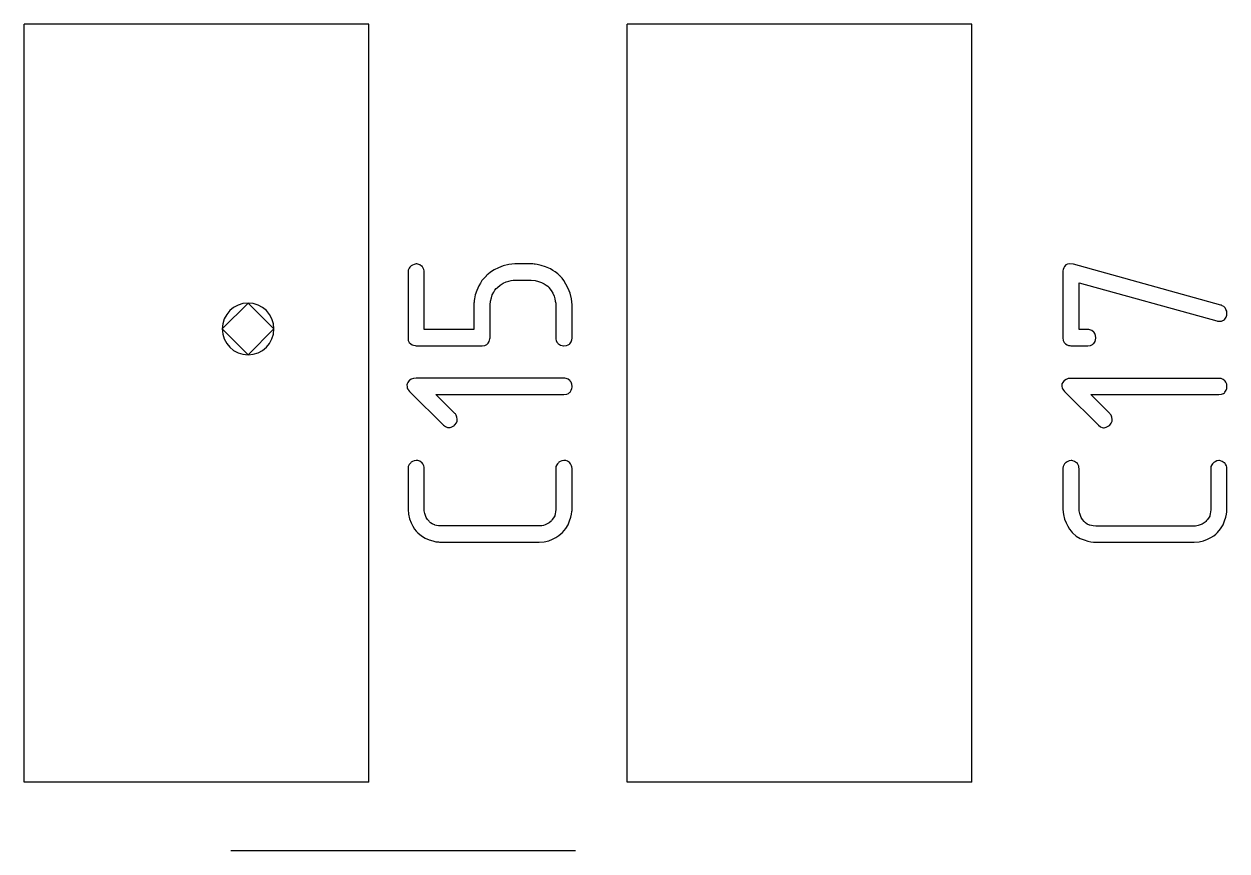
# Model space of a CAD drawing. Header units: inches. Extents: x 0 to 594, y -420 to 0.
# Drawn here: x 188.4 to 195.38, y -85.86 to -81.06 of the extents above; entities that cross this region are included whole.
import ezdxf

# ---------------------------------------------------------------- set-up
doc = ezdxf.new("R2010")
doc.units = ezdxf.units.IN
doc.header["$MEASUREMENT"] = 0

msp = doc.modelspace()

# ---------------------------------------------------------------- linework, layer by layer
at = {"color": 18, "true_color": 0x000000}
for p, q in [((190.4004, -81.0631), (188.4004, -81.0631)), ((188.4004, -85.4631), (188.4004, -81.0631)), ((190.4004, -85.4631), (190.4004, -81.0631)), ((193.9004, -81.0631), (191.9004, -81.0631)), ((191.9004, -85.4631), (191.9004, -81.0631)), ((193.9004, -85.4631), (193.9004, -81.0631)), ((190.6296, -82.492), (190.6282, -82.5004)), ((190.6352, -82.4807), (190.6296, -82.492)), ((190.638, -82.4751), (190.6352, -82.4807)), ((190.6437, -82.4694), (190.638, -82.4751)), ((190.6465, -82.4666), (190.6437, -82.4694)), ((190.6535, -82.4624), (190.6465, -82.4666)), ((190.6634, -82.4581), (190.6535, -82.4624)), ((190.6761, -82.4553), (190.6634, -82.4581)), ((190.6789, -82.4553), (190.6761, -82.4553)), ((190.686, -82.4567), (190.6789, -82.4553)), ((190.6958, -82.461), (190.686, -82.4567)), ((190.7071, -82.468), (190.6958, -82.461)), ((190.7099, -82.4694), (190.7071, -82.468)), ((190.7142, -82.4765), (190.7099, -82.4694)), ((190.7198, -82.4877), (190.7142, -82.4765)), ((190.7212, -82.4948), (190.7198, -82.4877)), ((190.7226, -82.5033), (190.7212, -82.4948)), ((191.1272, -82.4906), (191.1075, -82.5033)), ((191.1526, -82.4779), (191.1272, -82.4906)), ((191.1808, -82.4666), (191.1526, -82.4779)), ((191.2132, -82.4581), (191.1808, -82.4666)), ((191.2301, -82.4567), (191.2132, -82.4581)), ((191.2484, -82.4553), (191.2301, -82.4567)), ((191.3429, -82.4553), (191.2484, -82.4553)), ((191.3443, -82.4553), (191.3429, -82.4553)), ((191.3471, -82.4553), (191.3443, -82.4553)), ((191.3527, -82.4553), (191.3471, -82.4553)), ((191.3598, -82.4567), (191.3527, -82.4553)), ((191.3668, -82.4567), (191.3598, -82.4567)), ((191.3767, -82.4595), (191.3668, -82.4567)), ((191.4007, -82.4638), (191.3767, -82.4595)), ((191.426, -82.4722), (191.4007, -82.4638)), ((191.4542, -82.4849), (191.426, -82.4722)), ((191.4683, -82.4934), (191.4542, -82.4849)), ((191.4824, -82.5018), (191.4683, -82.4934)), ((194.4296, -82.487), (194.4282, -82.4955)), ((194.4324, -82.4786), (194.4296, -82.487)), ((194.438, -82.4701), (194.4324, -82.4786)), ((194.4451, -82.4617), (194.438, -82.4701)), ((194.4549, -82.456), (194.4451, -82.4617)), ((194.4676, -82.4546), (194.4549, -82.456)), ((194.4888, -82.4574), (194.4676, -82.4546)), ((195.3445, -82.6957), (194.4888, -82.4574)), ((190.6282, -82.5004), (190.6282, -82.8839)), ((190.6282, -82.5004), (190.6282, -82.5004)), ((190.7226, -82.8359), (190.7226, -82.5033)), ((191.0567, -82.5526), (191.0482, -82.5681)), ((191.068, -82.5399), (191.0567, -82.5526)), ((191.0807, -82.5258), (191.068, -82.5399)), ((191.0821, -82.5244), (191.0807, -82.5258)), ((191.0835, -82.523), (191.0821, -82.5244)), ((191.0877, -82.5188), (191.0835, -82.523)), ((191.0934, -82.5145), (191.0877, -82.5188)), ((191.1075, -82.5033), (191.0934, -82.5145)), ((191.1808, -82.5681), (191.1977, -82.5596)), ((191.1977, -82.5596), (191.2132, -82.5554)), ((191.2132, -82.5554), (191.2273, -82.5526)), ((191.2273, -82.5526), (191.2386, -82.5498)), ((191.2386, -82.5498), (191.2456, -82.5498)), ((191.2456, -82.5498), (191.2484, -82.5498)), ((191.2484, -82.5498), (191.3429, -82.5498)), ((191.3429, -82.5498), (191.3654, -82.5512)), ((191.3654, -82.5512), (191.3852, -82.5568)), ((191.3852, -82.5568), (191.4021, -82.5625)), ((191.4021, -82.5625), (191.4176, -82.5709)), ((191.4965, -82.5131), (191.4824, -82.5018)), ((191.5106, -82.5258), (191.4965, -82.5131)), ((191.512, -82.5272), (191.5106, -82.5258)), ((191.5135, -82.5286), (191.512, -82.5272)), ((191.5163, -82.5329), (191.5135, -82.5286)), ((191.5219, -82.5385), (191.5163, -82.5329)), ((191.5318, -82.5526), (191.5219, -82.5385)), ((191.5445, -82.5737), (191.5318, -82.5526)), ((194.4282, -82.4955), (194.4282, -82.8846)), ((194.4282, -82.4955), (194.4282, -82.4955)), ((191.0271, -82.6104), (191.0186, -82.6358)), ((191.0398, -82.5822), (191.0271, -82.6104)), ((191.0482, -82.5681), (191.0398, -82.5822)), ((191.1117, -82.6527), (191.1173, -82.6344)), ((191.1173, -82.6344), (191.1258, -82.6203)), ((191.1258, -82.6203), (191.1328, -82.6076)), ((191.1328, -82.6076), (191.1399, -82.5991)), ((191.1399, -82.5991), (191.1455, -82.5935)), ((191.1455, -82.5935), (191.1469, -82.5921)), ((191.1469, -82.5921), (191.1638, -82.578)), ((191.1638, -82.578), (191.1808, -82.5681)), ((191.4176, -82.5709), (191.4289, -82.578)), ((191.4289, -82.578), (191.4387, -82.585)), ((191.4387, -82.585), (191.4444, -82.5907)), ((191.4444, -82.5907), (191.4458, -82.5921)), ((191.4458, -82.5921), (191.4585, -82.609)), ((191.4585, -82.609), (191.4683, -82.6259)), ((191.4683, -82.6259), (191.4754, -82.6428)), ((191.5572, -82.5977), (191.5445, -82.5737)), ((191.5684, -82.6259), (191.5572, -82.5977)), ((191.5769, -82.6583), (191.5684, -82.6259)), ((194.5226, -82.8367), (194.5226, -82.566)), ((194.5226, -82.566), (195.3205, -82.7859)), ((189.7004, -82.6828), (189.5504, -82.8328)), ((189.8504, -82.8328), (189.7004, -82.6828)), ((191.0116, -82.6766), (191.0102, -82.6837)), ((191.0102, -82.6837), (191.0102, -82.8359)), ((191.0144, -82.6583), (191.0116, -82.6682)), ((191.0116, -82.6682), (191.0116, -82.6766)), ((191.0186, -82.6358), (191.0144, -82.6583)), ((191.1046, -82.6936), (191.106, -82.6724)), ((191.1046, -82.8853), (191.1046, -82.6936)), ((191.106, -82.6724), (191.1117, -82.6527)), ((191.4754, -82.6428), (191.4796, -82.6583)), ((191.4796, -82.6583), (191.4824, -82.6724)), ((191.4824, -82.6724), (191.4853, -82.6837)), ((191.4853, -82.6837), (191.4853, -82.8923)), ((191.5783, -82.6752), (191.5769, -82.6583)), ((191.5797, -82.6936), (191.5783, -82.6752)), ((191.5797, -82.8867), (191.5797, -82.6936)), ((195.3473, -82.6957), (195.3445, -82.6957)), ((195.3529, -82.6985), (195.3473, -82.6957)), ((195.3614, -82.7027), (195.3529, -82.6985)), ((195.3698, -82.7112), (195.3614, -82.7027)), ((195.3684, -82.776), (195.3755, -82.7648)), ((195.3713, -82.714), (195.3698, -82.7112)), ((195.3741, -82.7196), (195.3713, -82.714)), ((195.3783, -82.7295), (195.3741, -82.7196)), ((195.3755, -82.7648), (195.3783, -82.7535)), ((195.3797, -82.7408), (195.3783, -82.7295)), ((195.3783, -82.7535), (195.3797, -82.7436)), ((195.3797, -82.7436), (195.3797, -82.7408)), ((189.5504, -82.8328), (189.7004, -82.9828)), ((189.7004, -82.9828), (189.8504, -82.8328)), ((191.0102, -82.8359), (190.7226, -82.8359)), ((194.5705, -82.8367), (194.5226, -82.8367)), ((194.572, -82.8367), (194.5705, -82.8367)), ((194.5748, -82.8367), (194.572, -82.8367)), ((194.579, -82.8367), (194.5748, -82.8367)), ((194.5846, -82.8381), (194.579, -82.8367)), ((194.5959, -82.8423), (194.5846, -82.8381)), ((194.6072, -82.8507), (194.5959, -82.8423)), ((195.3205, -82.7859), (195.3247, -82.7873)), ((195.3247, -82.7873), (195.329, -82.7887)), ((195.329, -82.7887), (195.3332, -82.7887)), ((195.3332, -82.7887), (195.3346, -82.7887)), ((195.3346, -82.7887), (195.3487, -82.7873)), ((195.3487, -82.7873), (195.36, -82.7817)), ((195.36, -82.7817), (195.3656, -82.7774)), ((195.3656, -82.7774), (195.3684, -82.776)), ((190.6282, -82.8839), (190.6296, -82.8994)), ((190.6296, -82.8994), (190.6352, -82.9107)), ((190.6352, -82.9107), (190.6437, -82.9191)), ((191.0934, -82.9163), (191.099, -82.9064)), ((191.099, -82.9064), (191.1018, -82.898)), ((191.1018, -82.898), (191.1032, -82.8909)), ((191.1032, -82.8909), (191.1046, -82.8853)), ((191.4853, -82.8923), (191.4881, -82.8994)), ((191.4881, -82.8994), (191.4923, -82.9092)), ((191.4923, -82.9092), (191.4979, -82.9163)), ((191.567, -82.9191), (191.5741, -82.9078)), ((191.5741, -82.9078), (191.5783, -82.8966)), ((191.5783, -82.8966), (191.5797, -82.8867)), ((194.4282, -82.8846), (194.4296, -82.9001)), ((194.4296, -82.9001), (194.4352, -82.9114)), ((194.4352, -82.9114), (194.4437, -82.9198)), ((194.6086, -82.8536), (194.6072, -82.8507)), ((194.6072, -82.917), (194.6142, -82.9057)), ((194.6128, -82.8592), (194.6086, -82.8536)), ((194.6171, -82.8705), (194.6128, -82.8592)), ((194.6142, -82.9057), (194.6171, -82.8959)), ((194.6185, -82.8846), (194.6171, -82.8705)), ((194.6171, -82.8959), (194.6185, -82.8874)), ((194.6185, -82.8874), (194.6185, -82.8846)), ((190.6437, -82.9191), (190.6521, -82.9248)), ((190.6521, -82.9248), (190.6606, -82.9276)), ((190.6606, -82.9276), (190.669, -82.929)), ((190.669, -82.929), (190.6747, -82.9304)), ((190.6747, -82.9304), (190.6761, -82.9304)), ((190.6761, -82.9304), (191.0581, -82.9304)), ((191.0581, -82.9304), (191.0736, -82.929)), ((191.0736, -82.929), (191.0849, -82.9233)), ((191.0849, -82.9233), (191.0934, -82.9163)), ((191.4979, -82.9163), (191.4994, -82.9191)), ((191.4994, -82.9191), (191.5008, -82.9191)), ((191.5008, -82.9191), (191.512, -82.9262)), ((191.512, -82.9262), (191.5233, -82.929)), ((191.5233, -82.929), (191.5304, -82.9304)), ((191.5304, -82.9304), (191.5318, -82.9304)), ((191.5318, -82.9304), (191.5332, -82.9304)), ((191.5332, -82.9304), (191.5473, -82.929)), ((191.5473, -82.929), (191.5572, -82.9248)), ((191.5572, -82.9248), (191.5642, -82.9205)), ((191.5642, -82.9205), (191.567, -82.9191)), ((194.4437, -82.9198), (194.4521, -82.9255)), ((194.4521, -82.9255), (194.4606, -82.9283)), ((194.4606, -82.9283), (194.469, -82.9297)), ((194.469, -82.9297), (194.4747, -82.9311)), ((194.4747, -82.9311), (194.4761, -82.9311)), ((194.4761, -82.9311), (194.572, -82.9311)), ((194.572, -82.9311), (194.5875, -82.9283)), ((194.5875, -82.9283), (194.5987, -82.9241)), ((194.5987, -82.9241), (194.6044, -82.9198)), ((194.6044, -82.9198), (194.6072, -82.917)), ((190.6592, -83.1207), (190.6465, -83.1249)), ((190.6761, -83.1193), (190.6592, -83.1207)), ((191.5332, -83.1193), (190.6761, -83.1193)), ((191.5346, -83.1193), (191.5332, -83.1193)), ((191.5374, -83.1193), (191.5346, -83.1193)), ((191.5459, -83.1207), (191.5374, -83.1193)), ((191.5572, -83.1249), (191.5459, -83.1207)), ((194.4592, -83.1214), (194.4465, -83.1256)), ((194.4761, -83.12), (194.4592, -83.1214)), ((195.3332, -83.12), (194.4761, -83.12)), ((195.3346, -83.12), (195.3332, -83.12)), ((195.3374, -83.12), (195.3346, -83.12)), ((195.3459, -83.1214), (195.3374, -83.12)), ((195.3572, -83.1256), (195.3459, -83.1214)), ((190.6225, -83.1517), (190.6211, -83.1574)), ((190.6211, -83.1574), (190.6211, -83.1588)), ((190.6211, -83.1574), (190.6211, -83.1574)), ((190.6211, -83.1588), (190.6225, -83.1672)), ((190.6267, -83.1433), (190.6225, -83.1517)), ((190.6225, -83.1672), (190.6239, -83.1743)), ((190.6239, -83.1743), (190.6253, -83.1799)), ((190.6253, -83.1799), (190.6267, -83.1813)), ((190.6352, -83.132), (190.6267, -83.1433)), ((190.6267, -83.1813), (190.631, -83.1884)), ((190.631, -83.1884), (190.6366, -83.1954)), ((190.638, -83.1306), (190.6352, -83.132)), ((190.6465, -83.1249), (190.638, -83.1306)), ((191.5684, -83.1334), (191.5572, -83.1249)), ((191.5698, -83.1362), (191.5684, -83.1334)), ((191.5684, -83.1997), (191.5755, -83.1884)), ((191.5741, -83.1419), (191.5698, -83.1362)), ((191.5783, -83.1531), (191.5741, -83.1419)), ((191.5755, -83.1884), (191.5783, -83.1785)), ((191.5797, -83.1672), (191.5783, -83.1531)), ((191.5783, -83.1785), (191.5797, -83.1701)), ((191.5797, -83.1701), (191.5797, -83.1672)), ((194.4225, -83.1524), (194.4211, -83.1581)), ((194.4211, -83.1581), (194.4211, -83.1595)), ((194.4211, -83.1581), (194.4211, -83.1581)), ((194.4211, -83.1595), (194.4225, -83.1679)), ((194.4268, -83.144), (194.4225, -83.1524)), ((194.4225, -83.1679), (194.4239, -83.175)), ((194.4239, -83.175), (194.4253, -83.1806)), ((194.4253, -83.1806), (194.4268, -83.182)), ((194.4352, -83.1327), (194.4268, -83.144)), ((194.4268, -83.182), (194.431, -83.1891)), ((194.431, -83.1891), (194.4366, -83.1961)), ((194.438, -83.1313), (194.4352, -83.1327)), ((194.4465, -83.1256), (194.438, -83.1313)), ((195.3684, -83.1341), (195.3572, -83.1256)), ((195.3698, -83.1369), (195.3684, -83.1341)), ((195.3684, -83.2003), (195.3755, -83.1891)), ((195.3741, -83.1425), (195.3698, -83.1369)), ((195.3783, -83.1538), (195.3741, -83.1425)), ((195.3755, -83.1891), (195.3783, -83.1792)), ((195.3797, -83.1679), (195.3783, -83.1538)), ((195.3783, -83.1792), (195.3797, -83.1707)), ((195.3797, -83.1707), (195.3797, -83.1679)), ((190.6366, -83.1954), (190.6408, -83.1997)), ((190.6408, -83.1997), (190.6423, -83.2011)), ((190.6423, -83.2011), (190.834, -83.3914)), ((190.9002, -83.3237), (190.7903, -83.2138)), ((190.7903, -83.2138), (191.5332, -83.2138)), ((191.5332, -83.2138), (191.5487, -83.2109)), ((191.5487, -83.2109), (191.56, -83.2067)), ((191.56, -83.2067), (191.5656, -83.2025)), ((191.5656, -83.2025), (191.5684, -83.1997)), ((194.4366, -83.1961), (194.4408, -83.2003)), ((194.4408, -83.2003), (194.4423, -83.2018)), ((194.4423, -83.2018), (194.634, -83.3921)), ((194.7002, -83.3244), (194.5903, -83.2144)), ((194.5903, -83.2144), (195.3332, -83.2144)), ((195.3332, -83.2144), (195.3487, -83.2116)), ((195.3487, -83.2116), (195.36, -83.2074)), ((195.36, -83.2074), (195.3656, -83.2032)), ((195.3656, -83.2032), (195.3684, -83.2003)), ((190.9031, -83.3265), (190.9002, -83.3237)), ((190.9073, -83.3336), (190.9031, -83.3265)), ((194.7031, -83.3272), (194.7002, -83.3244)), ((194.7073, -83.3343), (194.7031, -83.3272)), ((190.834, -83.3914), (190.8453, -83.3998)), ((190.8453, -83.3998), (190.8565, -83.4041)), ((190.8791, -83.4027), (190.8904, -83.397)), ((190.8904, -83.397), (190.8974, -83.3928)), ((190.8974, -83.3928), (190.8988, -83.39)), ((190.8988, -83.39), (190.9002, -83.39)), ((190.9002, -83.39), (190.9087, -83.3787)), ((190.9115, -83.3449), (190.9073, -83.3336)), ((190.9087, -83.3787), (190.9129, -83.3674)), ((190.9143, -83.3575), (190.9115, -83.3449)), ((190.9129, -83.3674), (190.9143, -83.3604)), ((190.9143, -83.3604), (190.9143, -83.3575)), ((194.634, -83.3921), (194.6453, -83.4005)), ((194.6453, -83.4005), (194.6565, -83.4048)), ((194.6791, -83.4033), (194.6904, -83.3977)), ((194.6904, -83.3977), (194.6974, -83.3935)), ((194.6974, -83.3935), (194.6988, -83.3907)), ((194.6988, -83.3907), (194.7002, -83.3907)), ((194.7002, -83.3907), (194.7087, -83.3794)), ((194.7115, -83.3455), (194.7073, -83.3343)), ((194.7087, -83.3794), (194.7129, -83.3681)), ((194.7143, -83.3582), (194.7115, -83.3455)), ((194.7129, -83.3681), (194.7143, -83.3611)), ((194.7143, -83.3611), (194.7143, -83.3582)), ((190.8565, -83.4041), (190.8636, -83.4055)), ((190.8636, -83.4055), (190.865, -83.4055)), ((190.865, -83.4055), (190.8664, -83.4055)), ((190.8664, -83.4055), (190.8734, -83.4041)), ((190.8734, -83.4041), (190.8791, -83.4027)), ((194.6565, -83.4048), (194.6636, -83.4062)), ((194.6636, -83.4062), (194.665, -83.4062)), ((194.665, -83.4062), (194.6664, -83.4062)), ((194.6664, -83.4062), (194.6734, -83.4048)), ((194.6734, -83.4048), (194.6791, -83.4033)), ((190.6437, -83.6099), (190.638, -83.6155)), ((190.6465, -83.607), (190.6437, -83.6099)), ((190.6535, -83.6028), (190.6465, -83.607)), ((190.6634, -83.5986), (190.6535, -83.6028)), ((190.6761, -83.5958), (190.6634, -83.5986)), ((190.6789, -83.5958), (190.6761, -83.5958)), ((190.686, -83.5972), (190.6789, -83.5958)), ((190.6958, -83.6014), (190.686, -83.5972)), ((190.7071, -83.6084), (190.6958, -83.6014)), ((190.7099, -83.6099), (190.7071, -83.6084)), ((190.7142, -83.6169), (190.7099, -83.6099)), ((191.5008, -83.6099), (191.4951, -83.6155)), ((191.5036, -83.607), (191.5008, -83.6099)), ((191.5106, -83.6028), (191.5036, -83.607)), ((191.5205, -83.5986), (191.5106, -83.6028)), ((191.5332, -83.5958), (191.5205, -83.5986)), ((191.536, -83.5958), (191.5332, -83.5958)), ((191.5431, -83.5972), (191.536, -83.5958)), ((191.5529, -83.6014), (191.5431, -83.5972)), ((191.5642, -83.6084), (191.5529, -83.6014)), ((191.567, -83.6099), (191.5642, -83.6084)), ((191.5712, -83.6169), (191.567, -83.6099)), ((194.4437, -83.6106), (194.438, -83.6162)), ((194.4465, -83.6077), (194.4437, -83.6106)), ((194.4535, -83.6035), (194.4465, -83.6077)), ((194.4634, -83.5993), (194.4535, -83.6035)), ((194.4761, -83.5965), (194.4634, -83.5993)), ((194.4789, -83.5965), (194.4761, -83.5965)), ((194.486, -83.5979), (194.4789, -83.5965)), ((194.4958, -83.6021), (194.486, -83.5979)), ((194.5071, -83.6092), (194.4958, -83.6021)), ((194.5099, -83.6106), (194.5071, -83.6092)), ((194.5142, -83.6176), (194.5099, -83.6106)), ((195.3008, -83.6106), (195.2951, -83.6162)), ((195.3036, -83.6077), (195.3008, -83.6106)), ((195.3106, -83.6035), (195.3036, -83.6077)), ((195.3205, -83.5993), (195.3106, -83.6035)), ((195.3332, -83.5965), (195.3205, -83.5993)), ((195.336, -83.5965), (195.3332, -83.5965)), ((195.3431, -83.5979), (195.336, -83.5965)), ((195.3529, -83.6021), (195.3431, -83.5979)), ((195.3642, -83.6092), (195.3529, -83.6021)), ((195.367, -83.6106), (195.3642, -83.6092)), ((195.3713, -83.6176), (195.367, -83.6106)), ((190.6296, -83.631), (190.6282, -83.6395)), ((190.6282, -83.6395), (190.6282, -83.8805)), ((190.6282, -83.6395), (190.6282, -83.6395)), ((190.6352, -83.6197), (190.6296, -83.631)), ((190.638, -83.6155), (190.6352, -83.6197)), ((190.7198, -83.6282), (190.7142, -83.6169)), ((190.7212, -83.6352), (190.7198, -83.6282)), ((190.7226, -83.6437), (190.7212, -83.6352)), ((190.7226, -83.889), (190.7226, -83.6437)), ((191.4867, -83.631), (191.4853, -83.6395)), ((191.4853, -83.6395), (191.4853, -83.8819)), ((191.4923, -83.6211), (191.4867, -83.631)), ((191.4951, -83.6155), (191.4923, -83.6211)), ((191.5769, -83.6268), (191.5712, -83.6169)), ((191.5783, -83.6338), (191.5769, -83.6268)), ((191.5797, -83.6423), (191.5783, -83.6338)), ((191.5797, -83.8876), (191.5797, -83.6423)), ((194.4296, -83.6317), (194.4282, -83.6402)), ((194.4282, -83.6402), (194.4282, -83.8812)), ((194.4282, -83.6402), (194.4282, -83.6402)), ((194.4352, -83.6204), (194.4296, -83.6317)), ((194.438, -83.6162), (194.4352, -83.6204)), ((194.5198, -83.6289), (194.5142, -83.6176)), ((194.5212, -83.6359), (194.5198, -83.6289)), ((194.5226, -83.6444), (194.5212, -83.6359)), ((194.5226, -83.8897), (194.5226, -83.6444)), ((195.2867, -83.6317), (195.2853, -83.6402)), ((195.2853, -83.6402), (195.2853, -83.8826)), ((195.2923, -83.6218), (195.2867, -83.6317)), ((195.2951, -83.6162), (195.2923, -83.6218)), ((195.3769, -83.6275), (195.3713, -83.6176)), ((195.3783, -83.6345), (195.3769, -83.6275)), ((195.3797, -83.643), (195.3783, -83.6345)), ((195.3797, -83.8883), (195.3797, -83.643)), ((190.6282, -83.8805), (190.631, -83.9087)), ((190.724, -83.896), (190.7226, -83.889)), ((191.4853, -83.8819), (191.4838, -83.8946)), ((191.5783, -83.8932), (191.5797, -83.8876)), ((194.4282, -83.8812), (194.431, -83.9094)), ((194.524, -83.8967), (194.5226, -83.8897)), ((195.2853, -83.8826), (195.2838, -83.8953)), ((195.3783, -83.8939), (195.3797, -83.8883)), ((190.631, -83.9087), (190.6366, -83.9355)), ((190.6366, -83.9355), (190.6465, -83.9581)), ((190.6465, -83.9581), (190.6564, -83.9778)), ((190.7254, -83.9045), (190.724, -83.896)), ((190.7297, -83.9158), (190.7254, -83.9045)), ((190.7339, -83.927), (190.7297, -83.9158)), ((190.7409, -83.9383), (190.7339, -83.927)), ((190.7508, -83.9496), (190.7409, -83.9383)), ((190.7536, -83.9524), (190.7508, -83.9496)), ((190.7593, -83.9581), (190.7536, -83.9524)), ((190.7691, -83.9651), (190.7593, -83.9581)), ((191.4472, -83.9581), (191.4359, -83.9651)), ((191.4585, -83.9496), (191.4472, -83.9581)), ((191.4599, -83.9468), (191.4585, -83.9496)), ((191.4655, -83.9397), (191.4599, -83.9468)), ((191.4726, -83.9299), (191.4655, -83.9397)), ((191.4796, -83.9186), (191.4726, -83.9299)), ((191.481, -83.9158), (191.4796, -83.9172)), ((191.4796, -83.9172), (191.4796, -83.9186)), ((191.4824, -83.9059), (191.481, -83.9158)), ((191.4838, -83.8946), (191.4824, -83.9059)), ((191.5572, -83.9693), (191.5656, -83.9468)), ((191.5656, -83.9468), (191.5727, -83.9256)), ((191.5727, -83.9256), (191.5769, -83.9073)), ((191.5769, -83.9073), (191.5783, -83.8932)), ((194.431, -83.9094), (194.4366, -83.9362)), ((194.4366, -83.9362), (194.4465, -83.9588)), ((194.4465, -83.9588), (194.4564, -83.9785)), ((194.5254, -83.9052), (194.524, -83.8967)), ((194.5297, -83.9165), (194.5254, -83.9052)), ((194.5339, -83.9278), (194.5297, -83.9165)), ((194.5409, -83.939), (194.5339, -83.9278)), ((194.5508, -83.9503), (194.5409, -83.939)), ((194.5536, -83.9531), (194.5508, -83.9503)), ((194.5593, -83.9588), (194.5536, -83.9531)), ((194.5691, -83.9658), (194.5593, -83.9588)), ((195.2472, -83.9588), (195.2359, -83.9658)), ((195.2585, -83.9503), (195.2472, -83.9588)), ((195.2599, -83.9475), (195.2585, -83.9503)), ((195.2655, -83.9404), (195.2599, -83.9475)), ((195.2726, -83.9306), (195.2655, -83.9404)), ((195.2796, -83.9193), (195.2726, -83.9306)), ((195.281, -83.9165), (195.2796, -83.9179)), ((195.2796, -83.9179), (195.2796, -83.9193)), ((195.2824, -83.9066), (195.281, -83.9165)), ((195.2838, -83.8953), (195.2824, -83.9066)), ((195.3572, -83.97), (195.3656, -83.9475)), ((195.3656, -83.9475), (195.3727, -83.9263)), ((195.3727, -83.9263), (195.3769, -83.908)), ((195.3769, -83.908), (195.3783, -83.8939)), ((190.6564, -83.9778), (190.6662, -83.9947)), ((190.6662, -83.9947), (190.6761, -84.006)), ((190.6761, -84.006), (190.6817, -84.013)), ((190.6817, -84.013), (190.6845, -84.0159)), ((190.6845, -84.0159), (190.7057, -84.0342)), ((190.7818, -83.9707), (190.7691, -83.9651)), ((190.7832, -83.9707), (190.7818, -83.9707)), ((190.7846, -83.9722), (190.7832, -83.9707)), ((190.7931, -83.9736), (190.7846, -83.9722)), ((190.8044, -83.975), (190.7931, -83.9736)), ((190.8185, -83.9764), (190.8044, -83.975)), ((191.3908, -83.9764), (190.8185, -83.9764)), ((191.3922, -83.9764), (191.3908, -83.9764)), ((191.3979, -83.9764), (191.3922, -83.9764)), ((191.4049, -83.975), (191.3979, -83.9764)), ((191.4134, -83.9736), (191.4049, -83.975)), ((191.4246, -83.9693), (191.4134, -83.9736)), ((191.4359, -83.9651), (191.4246, -83.9693)), ((191.5036, -84.0328), (191.5149, -84.0229)), ((191.5149, -84.0229), (191.5219, -84.0173)), ((191.5219, -84.0173), (191.5247, -84.0144)), ((191.5247, -84.0144), (191.5431, -83.9919)), ((191.5431, -83.9919), (191.5572, -83.9693)), ((194.4564, -83.9785), (194.4662, -83.9954)), ((194.4662, -83.9954), (194.4761, -84.0067)), ((194.4761, -84.0067), (194.4817, -84.0137)), ((194.4817, -84.0137), (194.4845, -84.0166)), ((194.4845, -84.0166), (194.5057, -84.0349)), ((194.5818, -83.9715), (194.5691, -83.9658)), ((194.5832, -83.9715), (194.5818, -83.9715)), ((194.5846, -83.9729), (194.5832, -83.9715)), ((194.5931, -83.9743), (194.5846, -83.9729)), ((194.6044, -83.9757), (194.5931, -83.9743)), ((194.6185, -83.9771), (194.6044, -83.9757)), ((195.1908, -83.9771), (194.6185, -83.9771)), ((195.1922, -83.9771), (195.1908, -83.9771)), ((195.1979, -83.9771), (195.1922, -83.9771)), ((195.2049, -83.9757), (195.1979, -83.9771)), ((195.2134, -83.9743), (195.2049, -83.9757)), ((195.2246, -83.97), (195.2134, -83.9743)), ((195.2359, -83.9658), (195.2246, -83.97)), ((195.3036, -84.0335), (195.3149, -84.0236)), ((195.3149, -84.0236), (195.3219, -84.018)), ((195.3219, -84.018), (195.3247, -84.0152)), ((195.3247, -84.0152), (195.3431, -83.9926)), ((195.3431, -83.9926), (195.3572, -83.97)), ((190.7057, -84.0342), (190.7282, -84.0483)), ((190.7282, -84.0483), (190.7508, -84.0567)), ((190.7508, -84.0567), (190.7719, -84.0638)), ((190.7719, -84.0638), (190.7903, -84.068)), ((190.7903, -84.068), (190.8058, -84.0694)), ((190.8058, -84.0694), (190.8114, -84.0708)), ((190.8114, -84.0708), (190.8142, -84.0708)), ((190.8142, -84.0708), (190.8171, -84.0708)), ((190.8171, -84.0708), (190.8185, -84.0708)), ((190.8185, -84.0708), (191.3894, -84.0708)), ((191.3894, -84.0708), (191.4176, -84.068)), ((191.4176, -84.068), (191.4444, -84.0624)), ((191.4444, -84.0624), (191.4669, -84.0525)), ((191.4669, -84.0525), (191.4867, -84.0426)), ((191.4867, -84.0426), (191.5036, -84.0328)), ((194.5057, -84.0349), (194.5282, -84.049)), ((194.5282, -84.049), (194.5508, -84.0574)), ((194.5508, -84.0574), (194.572, -84.0645)), ((194.572, -84.0645), (194.5903, -84.0687)), ((194.5903, -84.0687), (194.6058, -84.0701)), ((194.6058, -84.0701), (194.6114, -84.0715)), ((194.6114, -84.0715), (194.6142, -84.0715)), ((194.6142, -84.0715), (194.6171, -84.0715)), ((194.6171, -84.0715), (194.6185, -84.0715)), ((194.6185, -84.0715), (195.1894, -84.0715)), ((195.1894, -84.0715), (195.2176, -84.0687)), ((195.2176, -84.0687), (195.2444, -84.0631)), ((195.2444, -84.0631), (195.2669, -84.0532)), ((195.2669, -84.0532), (195.2867, -84.0433)), ((195.2867, -84.0433), (195.3036, -84.0335)), ((190.4004, -85.4631), (188.4004, -85.4631)), ((193.9004, -85.4631), (191.9004, -85.4631)), ((191.6004, -85.8631), (189.6004, -85.8631))]:
    msp.add_line(p, q, dxfattribs=at)
for start, end in [(90, 180), (0, 90), (180, 270), (270, 0)]:
    msp.add_arc((189.7004, -82.8328), 0.15, start, end, dxfattribs=at)

doc.saveas('drawing.dxf')
